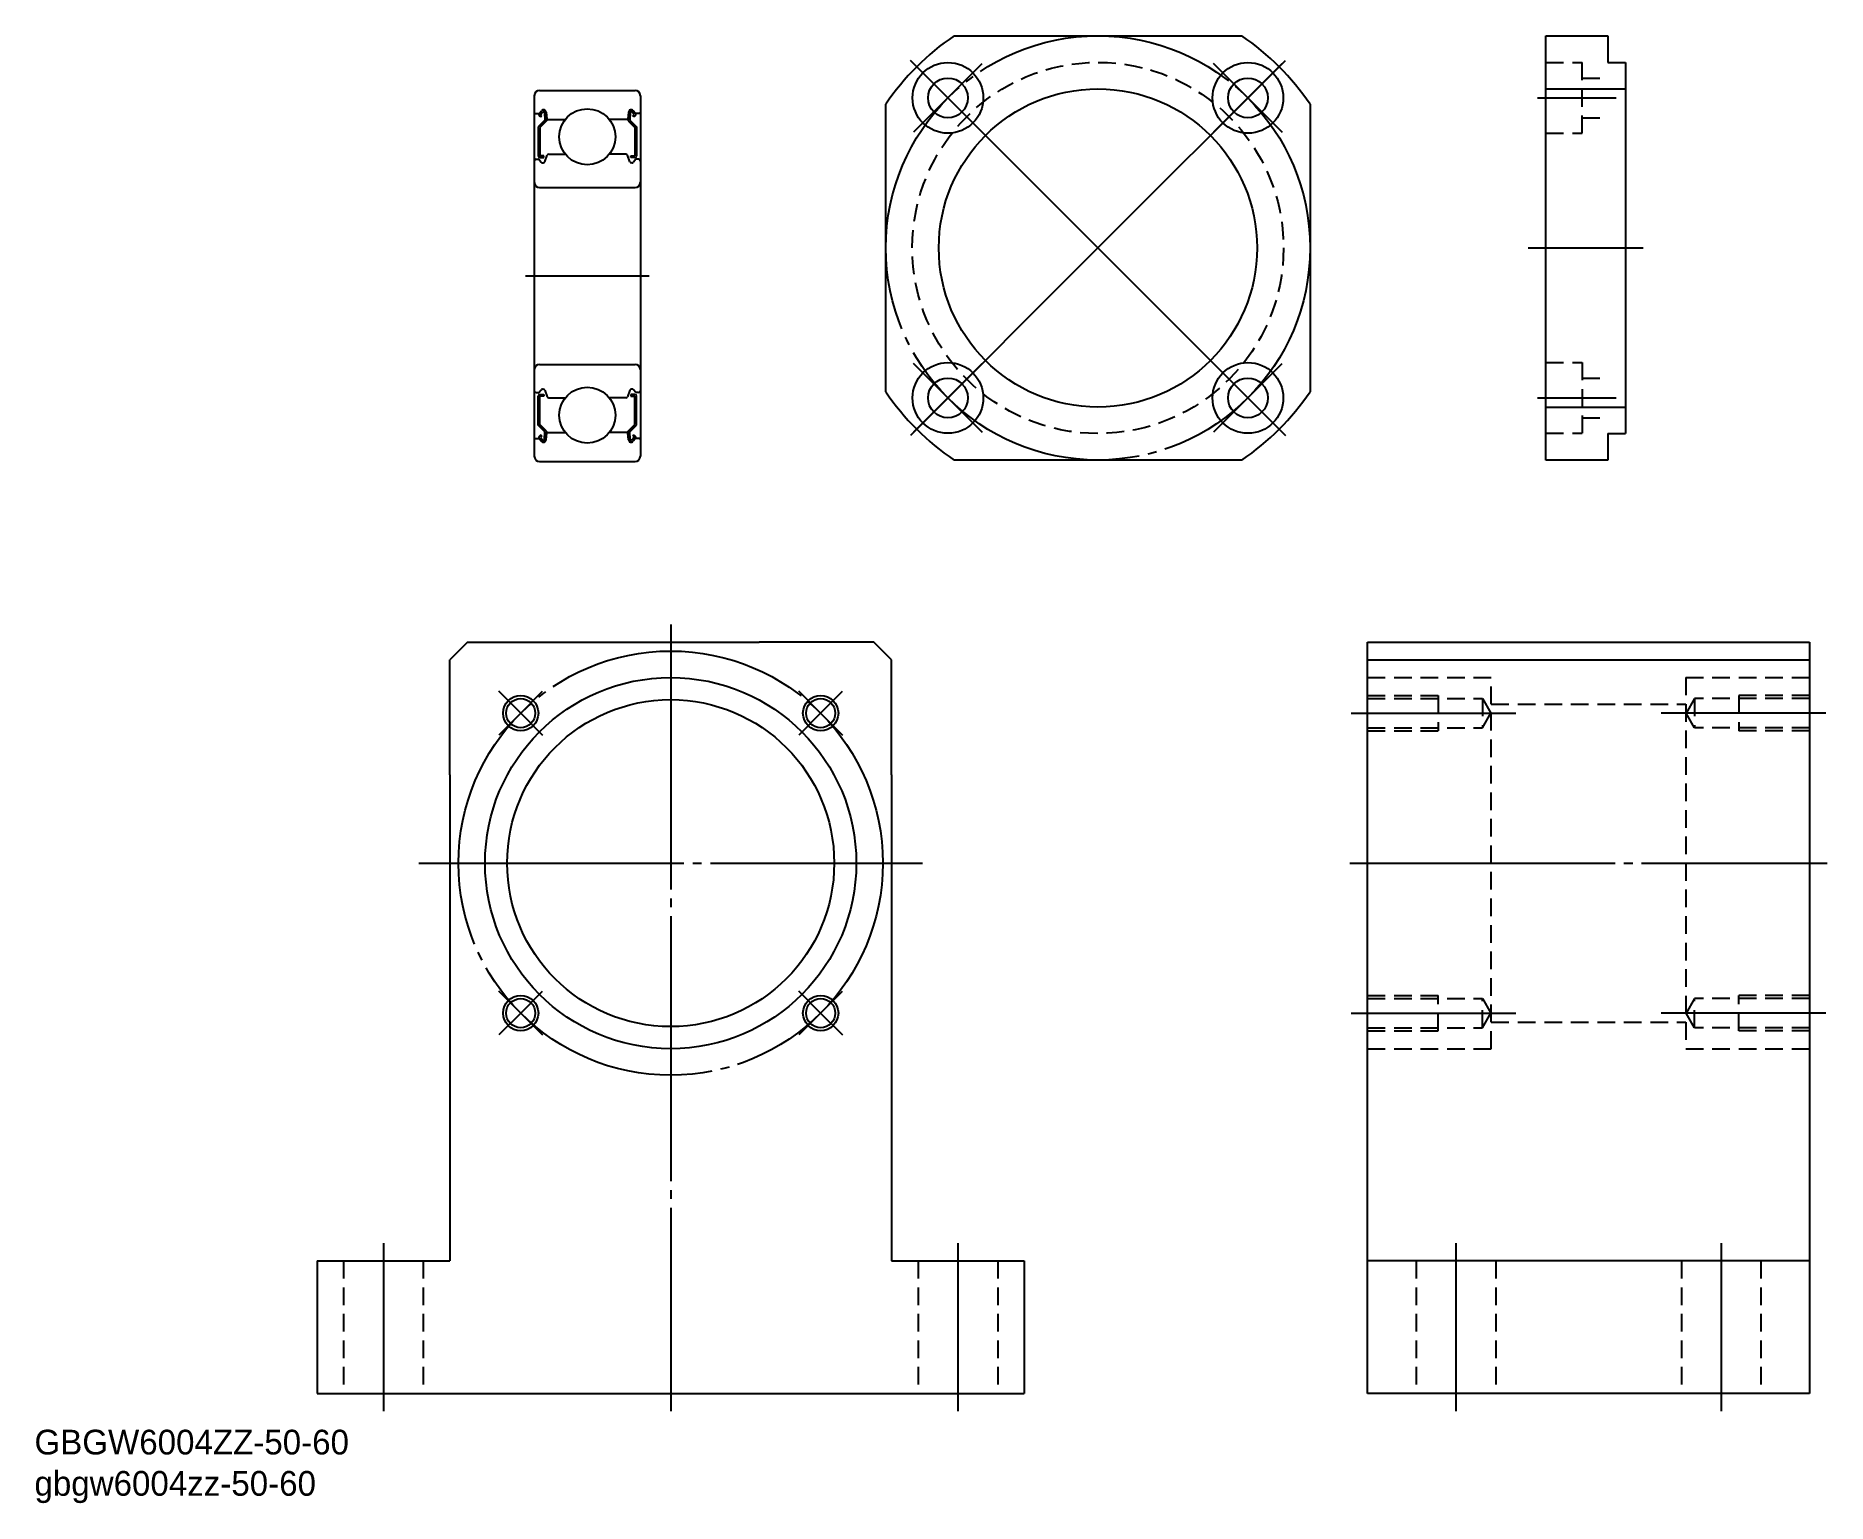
# Model space of a CAD drawing. Extents: x -156 to 46, y -46 to 120.
import ezdxf

# ---------------------------------------------------------------- set-up
doc = ezdxf.new("R2010")
doc.units = 0
doc.linetypes.add('CENTER', pattern=[33, 30, -1, 1, -1])
doc.linetypes.add('DASHED', pattern=[3, 2, -1])
doc.layers.get('0').update_dxf_attribs({"linetype": 'CONTINUOUS'})
doc.layers.add('CENTER', color=7, linetype='CONTINUOUS')

# ---------------------------------------------------------------- blocks, each defined once
blk = doc.blocks.new('*U2')
at = {"linetype": 'CONTINUOUS'}
for s, p in [('GBGW6004ZZ-50-60', (-156.64, -40.28)), ('gbgw6004zz-50-60', (-156.64, -44.95))]:
    blk.add_text(s, height=2.8, dxfattribs=at).set_placement(p)

msp = doc.modelspace()

# ---------------------------------------------------------------- linework, layer by layer
at = {"color": 7, "linetype": 'CONTINUOUS'}
for p, q in [((-52.6, 120.24), (-20.04, 120.24)), ((14.37, 120.24), (21.37, 120.24)), ((14.37, 72.24), (14.37, 120.24)), ((21.37, 120.24), (21.37, 117.24)), ((21.37, 117.24), (23.37, 117.24)), ((23.37, 117.24), (23.37, 75.24)), ((14.37, 114.24), (23.37, 114.24)), ((-60.32, 79.97), (-60.32, 112.52)), ((-12.32, 112.52), (-12.32, 79.97)), ((14.37, 78.24), (23.37, 78.24)), ((21.37, 75.24), (23.37, 75.24)), ((21.37, 75.24), (21.37, 72.24)), ((-20.04, 72.24), (-52.6, 72.24)), ((21.37, 72.24), (14.37, 72.24)), ((-107.66, 51.63), (-109.66, 49.63)), ((-107.66, 51.63), (-94.66, 51.63)), ((-94.66, 51.63), (-74.66, 51.63)), ((-61.66, 51.63), (-74.66, 51.63)), ((-59.66, 49.63), (-61.66, 51.63)), ((-5.81, -33.37), (-5.81, 51.63)), ((-5.81, -33.37), (-5.81, 51.63)), ((-5.81, 51.63), (44.19, 51.63)), ((44.19, 51.63), (44.19, -33.37)), ((-109.66, 36.63), (-109.66, 49.63)), ((-59.66, 36.63), (-59.66, 49.63)), ((-5.81, 49.63), (44.19, 49.63)), ((-109.66, 36.63), (-109.66, -18.37)), ((-59.66, 36.63), (-59.66, -18.37)), ((-124.66, -18.37), (-124.66, -33.37)), ((-124.66, -18.37), (-109.66, -18.37)), ((-59.66, -18.37), (-44.66, -18.37)), ((-44.66, -18.37), (-44.66, -33.37)), ((44.19, -18.37), (-5.81, -18.37)), ((-124.66, -33.37), (-44.66, -33.37)), ((44.19, -33.37), (-5.81, -33.37))]:
    msp.add_line(p, q, dxfattribs=at)
at = {"color": 3, "linetype": 'DASHED'}
for p, q in [((14.37, 117.22), (18.47, 117.22)), ((18.47, 109.22), (18.47, 117.22)), ((18.47, 115.47), (21.37, 115.47)), ((18.47, 110.97), (21.37, 110.97)), ((14.37, 109.22), (18.47, 109.22)), ((14.37, 83.27), (18.47, 83.27)), ((18.47, 83.27), (18.47, 75.27)), ((18.47, 81.52), (21.37, 81.52)), ((18.47, 77.02), (21.37, 77.02)), ((14.37, 75.27), (18.47, 75.27)), ((-5.81, 47.63), (8.19, 47.63)), ((8.19, 5.63), (8.19, 47.63)), ((30.19, 47.63), (30.19, 5.63)), ((30.19, 47.63), (44.19, 47.63)), ((-5.81, 45.6), (2.19, 45.6)), ((-5.81, 45.25), (7.19, 45.25)), ((2.19, 45.6), (2.19, 41.6)), ((7.19, 45.25), (7.19, 41.95)), ((7.19, 45.25), (8.14, 43.6)), ((8.19, 44.63), (30.19, 44.63)), ((31.19, 45.25), (30.24, 43.6)), ((31.19, 45.25), (31.19, 41.95)), ((44.19, 45.25), (31.19, 45.25)), ((36.19, 45.6), (36.19, 41.6)), ((44.19, 45.6), (36.19, 45.6)), ((7.19, 41.95), (8.14, 43.6)), ((31.19, 41.95), (30.24, 43.6)), ((-5.81, 41.95), (7.19, 41.95)), ((-5.81, 41.6), (2.19, 41.6)), ((44.19, 41.95), (31.19, 41.95)), ((44.19, 41.6), (36.19, 41.6)), ((-5.81, 11.66), (2.19, 11.66)), ((-5.81, 11.31), (7.19, 11.31)), ((2.19, 7.66), (2.19, 11.66)), ((7.19, 8.01), (7.19, 11.31)), ((7.19, 11.31), (8.14, 9.66)), ((31.19, 11.31), (30.24, 9.66)), ((31.19, 8.01), (31.19, 11.31)), ((44.19, 11.31), (31.19, 11.31)), ((36.19, 7.66), (36.19, 11.66)), ((44.19, 11.66), (36.19, 11.66)), ((7.19, 8.01), (8.14, 9.66)), ((8.19, 8.63), (30.19, 8.63)), ((31.19, 8.01), (30.24, 9.66)), ((-5.81, 8.01), (7.19, 8.01)), ((-5.81, 7.66), (2.19, 7.66)), ((44.19, 8.01), (31.19, 8.01)), ((44.19, 7.66), (36.19, 7.66)), ((-5.81, 5.63), (8.19, 5.63)), ((30.19, 5.63), (44.19, 5.63)), ((-121.66, -18.37), (-121.66, -33.37)), ((-112.66, -18.37), (-112.66, -33.37)), ((-56.66, -18.37), (-56.66, -33.37)), ((-47.66, -18.37), (-47.66, -33.37)), ((-0.31, -18.37), (-0.31, -33.37)), ((8.69, -18.37), (8.69, -33.37)), ((29.69, -18.37), (29.69, -33.37)), ((38.69, -18.37), (38.69, -33.37))]:
    msp.add_line(p, q, dxfattribs=at)
for p, q in [((-99.49, 114.07), (-88.69, 114.07)), ((-100.09, 113.47), (-100.09, 72.67)), ((-99.53, 111.47), (-99.28, 111.77)), ((-99.37, 111.34), (-99.12, 111.64)), ((-98.95, 111.58), (-98.9, 110.7)), ((-98.75, 111.6), (-98.68, 110.86)), ((-89.42, 111.6), (-89.49, 110.86)), ((-89.23, 111.58), (-89.27, 110.7)), ((-88.8, 111.34), (-89.05, 111.64)), ((-88.65, 111.47), (-88.9, 111.77)), ((-88.09, 113.47), (-88.09, 72.67)), ((-99.99, 111.47), (-99.53, 111.47)), ((-98.9, 110.7), (-99.65, 109.95)), ((-99.65, 109.95), (-99.65, 106.67)), ((-99.35, 111.06), (-99.5, 111.19)), ((-98.7, 110.62), (-99.45, 109.87)), ((-99.45, 109.87), (-99.45, 106.67)), ((-99.22, 111.21), (-99.37, 111.34)), ((-99.35, 111.06), (-99.22, 111.21)), ((-98.7, 111.09), (-98.7, 110.62)), ((-98.58, 110.77), (-96.59, 110.77)), ((-89.59, 110.77), (-91.58, 110.77)), ((-89.47, 111.09), (-89.47, 110.62)), ((-89.47, 110.62), (-88.72, 109.87)), ((-89.27, 110.7), (-88.52, 109.95)), ((-88.95, 111.21), (-88.8, 111.34)), ((-88.82, 111.06), (-88.95, 111.21)), ((-88.82, 111.06), (-88.67, 111.19)), ((-88.72, 109.87), (-88.72, 106.67)), ((-88.19, 111.47), (-88.65, 111.47)), ((-88.52, 109.95), (-88.52, 106.67)), ((-99.89, 106.27), (-99.59, 106.27)), ((-99.59, 106.27), (-99.31, 105.94)), ((-99, 106.67), (-99.45, 106.67)), ((-99.45, 106.47), (-99, 106.47)), ((-99.16, 105.87), (-99.09, 105.87)), ((-99, 106.47), (-99, 106.67)), ((-98.9, 106), (-98.64, 106.74)), ((-98.45, 106.87), (-96.59, 106.87)), ((-89.72, 106.87), (-91.58, 106.87)), ((-89.27, 106), (-89.54, 106.74)), ((-89.17, 106.67), (-88.72, 106.67)), ((-89.17, 106.47), (-89.17, 106.67)), ((-88.72, 106.47), (-89.17, 106.47)), ((-89.02, 105.87), (-89.08, 105.87)), ((-88.59, 106.27), (-88.86, 105.94)), ((-88.29, 106.27), (-88.59, 106.27)), ((-99.49, 103.07), (-88.69, 103.07)), ((-99.49, 83.07), (-88.69, 83.07)), ((-99.89, 79.87), (-99.59, 79.87)), ((-99.65, 76.19), (-99.65, 79.47)), ((-99.59, 79.87), (-99.31, 80.2)), ((-99.45, 79.67), (-99, 79.67)), ((-99, 79.47), (-99.45, 79.47)), ((-99.45, 76.27), (-99.45, 79.47)), ((-99.16, 80.27), (-99.09, 80.27)), ((-99, 79.67), (-99, 79.47)), ((-98.9, 80.14), (-98.64, 79.4)), ((-98.45, 79.27), (-96.59, 79.27)), ((-89.72, 79.27), (-91.58, 79.27)), ((-89.27, 80.14), (-89.54, 79.4)), ((-88.72, 79.67), (-89.17, 79.67)), ((-89.17, 79.67), (-89.17, 79.47)), ((-89.17, 79.47), (-88.72, 79.47)), ((-89.02, 80.27), (-89.08, 80.27)), ((-88.59, 79.87), (-88.86, 80.2)), ((-88.72, 76.27), (-88.72, 79.47)), ((-88.29, 79.87), (-88.59, 79.87)), ((-88.52, 76.19), (-88.52, 79.47)), ((-98.9, 75.44), (-99.65, 76.19)), ((-99.35, 75.08), (-99.5, 74.95)), ((-98.7, 75.52), (-99.45, 76.27)), ((-99.35, 75.08), (-99.22, 74.93)), ((-98.95, 74.56), (-98.9, 75.44)), ((-98.75, 74.54), (-98.68, 75.28)), ((-98.7, 75.05), (-98.7, 75.52)), ((-98.58, 75.37), (-96.59, 75.37)), ((-89.59, 75.37), (-91.58, 75.37)), ((-89.42, 74.54), (-89.49, 75.28)), ((-89.47, 75.52), (-88.72, 76.27)), ((-89.47, 75.05), (-89.47, 75.52)), ((-89.27, 75.44), (-88.52, 76.19)), ((-89.23, 74.56), (-89.27, 75.44)), ((-88.82, 75.08), (-88.95, 74.93)), ((-88.82, 75.08), (-88.67, 74.95)), ((-99.99, 74.67), (-99.53, 74.67)), ((-99.53, 74.67), (-99.28, 74.37)), ((-99.22, 74.93), (-99.37, 74.8)), ((-99.37, 74.8), (-99.12, 74.5)), ((-88.8, 74.8), (-89.05, 74.5)), ((-88.95, 74.93), (-88.8, 74.8)), ((-88.65, 74.67), (-88.9, 74.37)), ((-88.19, 74.67), (-88.65, 74.67)), ((-99.49, 72.07), (-88.69, 72.07)), ((-96.59, 72.07), (-96.59, 72.07)), ((-94.09, 72.07), (-94.09, 72.07))]:
    msp.add_line(p, q)
msp.add_circle((-36.32, 96.24), 21, dxfattribs=at)
at = {"color": 7, "linetype": 'CONTINUOUS'}
for centre, radius in [((-53.29, 113.22), 4), ((-19.35, 113.22), 4), ((-53.29, 113.22), 2.25), ((-36.32, 96.24), 18), ((-19.35, 113.22), 2.25), ((-53.29, 79.27), 4), ((-53.29, 79.27), 4), ((-19.35, 79.27), 4), ((-53.29, 79.27), 2.25), ((-53.29, 79.27), 2.25), ((-19.35, 79.27), 2.25), ((-84.66, 26.63), 21), ((-101.63, 43.6), 1.65), ((-84.66, 26.63), 18.5), ((-67.69, 43.6), 1.65), ((-101.63, 9.66), 1.65), ((-67.69, 9.66), 1.65)]:
    msp.add_circle(centre, radius, dxfattribs=at)
for centre in [(-94.09, 108.82), (-94.09, 77.32)]:
    msp.add_circle(centre, 3.17)
at = {"color": 3, "linetype": 'CONTINUOUS'}
for centre in [(-101.63, 43.6), (-67.69, 43.6), (-101.63, 9.66), (-67.69, 9.66)]:
    msp.add_circle(centre, 2, dxfattribs=at)
at = {"color": 7, "linetype": 'CONTINUOUS'}
for start, end in [(124.1484, 145.8516), (34.1484, 55.8516), (214.1484, 235.8516), (304.1484, 325.8516)]:
    msp.add_arc((-36.32, 96.24), 29, start, end, dxfattribs=at)
for centre, radius, start, end in [((-99.49, 113.47), 0.6, 90, 180), ((-88.69, 113.47), 0.6, 0, 90), ((-99.99, 111.57), 0.1, 180, 270), ((-99.05, 111.57), 0.3, 4.9967, 140.002), ((-99.05, 111.57), 0.1, 2.8198, 140.0002), ((-89.13, 111.57), 0.3, 39.998, 175.0033), ((-89.13, 111.57), 0.1, 39.9998, 177.1802), ((-88.19, 111.57), 0.1, 270, 0), ((-99.37, 111.34), 0.2, 140.002, 230.0826), ((-98.58, 110.87), 0.1, 184.9967, 270), ((-89.59, 110.87), 0.1, 270, 355.0033), ((-88.8, 111.34), 0.2, 309.9174, 39.998), ((-99.89, 106.07), 0.2, 90, 180), ((-99.45, 106.67), 0.2, 180, 270), ((-99.16, 106.07), 0.2, 219.9945, 270), ((-99.09, 106.07), 0.2, 270, 339.9914), ((-98.45, 106.67), 0.2, 90, 159.9914), ((-89.72, 106.67), 0.2, 20.0086, 90), ((-89.08, 106.07), 0.2, 200.0086, 270), ((-89.02, 106.07), 0.2, 270, 320.0055), ((-88.72, 106.67), 0.2, 270, 0), ((-88.29, 106.07), 0.2, 0, 90), ((-99.49, 103.67), 0.6, 180, 270), ((-88.69, 103.67), 0.6, 270, 0), ((-99.49, 82.47), 0.6, 90, 180), ((-88.69, 82.47), 0.6, 0, 90), ((-99.89, 80.07), 0.2, 180, 270), ((-99.45, 79.47), 0.2, 90, 180), ((-99.16, 80.07), 0.2, 90, 140.0055), ((-99.09, 80.07), 0.2, 20.0086, 90), ((-98.45, 79.47), 0.2, 200.0086, 270), ((-89.72, 79.47), 0.2, 270, 339.9914), ((-89.08, 80.07), 0.2, 90, 159.9914), ((-89.02, 80.07), 0.2, 39.9945, 90), ((-88.72, 79.47), 0.2, 0, 90), ((-88.29, 80.07), 0.2, 270, 0), ((-98.58, 75.27), 0.1, 90, 175.0033), ((-89.59, 75.27), 0.1, 4.9967, 90), ((-99.99, 74.57), 0.1, 90, 180), ((-99.37, 74.8), 0.2, 129.9174, 219.998), ((-99.05, 74.56), 0.3, 219.998, 355.0033), ((-99.05, 74.56), 0.1, 219.9998, 357.1802), ((-89.13, 74.56), 0.3, 184.9967, 320.002), ((-89.13, 74.56), 0.1, 182.8198, 320.0002), ((-88.8, 74.8), 0.2, 320.002, 50.0826), ((-88.19, 74.57), 0.1, 0, 90), ((-99.49, 72.67), 0.6, 180, 270), ((-88.69, 72.67), 0.6, 270, 0)]:
    msp.add_arc(centre, radius, start, end)
at = {"layer": 'CENTER', "color": 1, "linetype": 'CENTER'}
for p, q in [((-36.32, 96.24), (-57.89, 117.81)), ((-36.32, 96.24), (-14.76, 117.81)), ((-53.29, 113.22), (-57.18, 117.1)), ((-53.29, 113.22), (-49.4, 117.1)), ((-19.35, 113.22), (-23.24, 117.1)), ((-19.35, 113.22), (-15.46, 117.1)), ((-53.29, 113.22), (-57.18, 109.33)), ((-53.29, 113.22), (-49.4, 109.33)), ((-19.35, 113.22), (-23.24, 109.33)), ((-19.35, 113.22), (-15.46, 109.33)), ((13.41, 113.22), (22.33, 113.22)), ((-36.32, 96.24), (-57.89, 74.68)), ((-36.32, 96.24), (-14.76, 74.68)), ((12.37, 96.24), (25.37, 96.24)), ((-101.09, 93.07), (-87.09, 93.07)), ((-53.29, 79.27), (-57.18, 83.16)), ((-53.29, 79.27), (-57.18, 83.16)), ((-53.29, 79.27), (-49.4, 83.16)), ((-53.29, 79.27), (-49.4, 83.16)), ((-19.35, 79.27), (-23.24, 83.16)), ((-19.35, 79.27), (-15.46, 83.16)), ((-53.29, 79.27), (-57.18, 75.39)), ((-53.29, 79.27), (-57.18, 75.39)), ((-53.29, 79.27), (-49.4, 75.39)), ((-53.29, 79.27), (-49.4, 75.39)), ((-19.35, 79.27), (-23.24, 75.39)), ((-19.35, 79.27), (-15.46, 75.39)), ((13.41, 79.27), (22.33, 79.27)), ((-84.66, 53.63), (-84.66, -35.37)), ((-101.63, 43.6), (-104.11, 46.08)), ((-101.63, 43.6), (-99.16, 46.08)), ((-67.69, 43.6), (-70.16, 46.08)), ((-67.69, 43.6), (-65.21, 46.08)), ((-101.63, 43.6), (-104.11, 41.13)), ((-101.63, 43.6), (-99.16, 41.13)), ((-67.69, 43.6), (-70.16, 41.13)), ((-67.69, 43.6), (-65.21, 41.13)), ((-7.67, 43.6), (10.98, 43.6)), ((46.05, 43.6), (27.4, 43.6)), ((-113.16, 26.63), (-56.16, 26.63)), ((-7.81, 26.63), (46.19, 26.63)), ((-101.63, 9.66), (-104.11, 12.14)), ((-101.63, 9.66), (-99.16, 12.14)), ((-67.69, 9.66), (-70.16, 12.14)), ((-67.69, 9.66), (-65.21, 12.14)), ((-101.63, 9.66), (-104.11, 7.19)), ((-101.63, 9.66), (-99.16, 7.19)), ((-67.69, 9.66), (-70.16, 7.19)), ((-67.69, 9.66), (-65.21, 7.19)), ((-7.67, 9.66), (10.98, 9.66)), ((46.05, 9.66), (27.4, 9.66)), ((-117.16, -16.37), (-117.16, -35.37)), ((-52.16, -16.37), (-52.16, -35.37)), ((4.19, -16.37), (4.19, -35.37)), ((34.19, -16.37), (34.19, -35.37))]:
    msp.add_line(p, q, dxfattribs=at)
for centre in [(-36.32, 96.24), (-84.66, 26.63)]:
    msp.add_circle(centre, 24, dxfattribs=at)

# ---------------------------------------------------------------- block references
at = {"linetype": 'CONTINUOUS'}
msp.add_blockref('*U2', (0, 0), dxfattribs=at)

doc.saveas('drawing.dxf')
